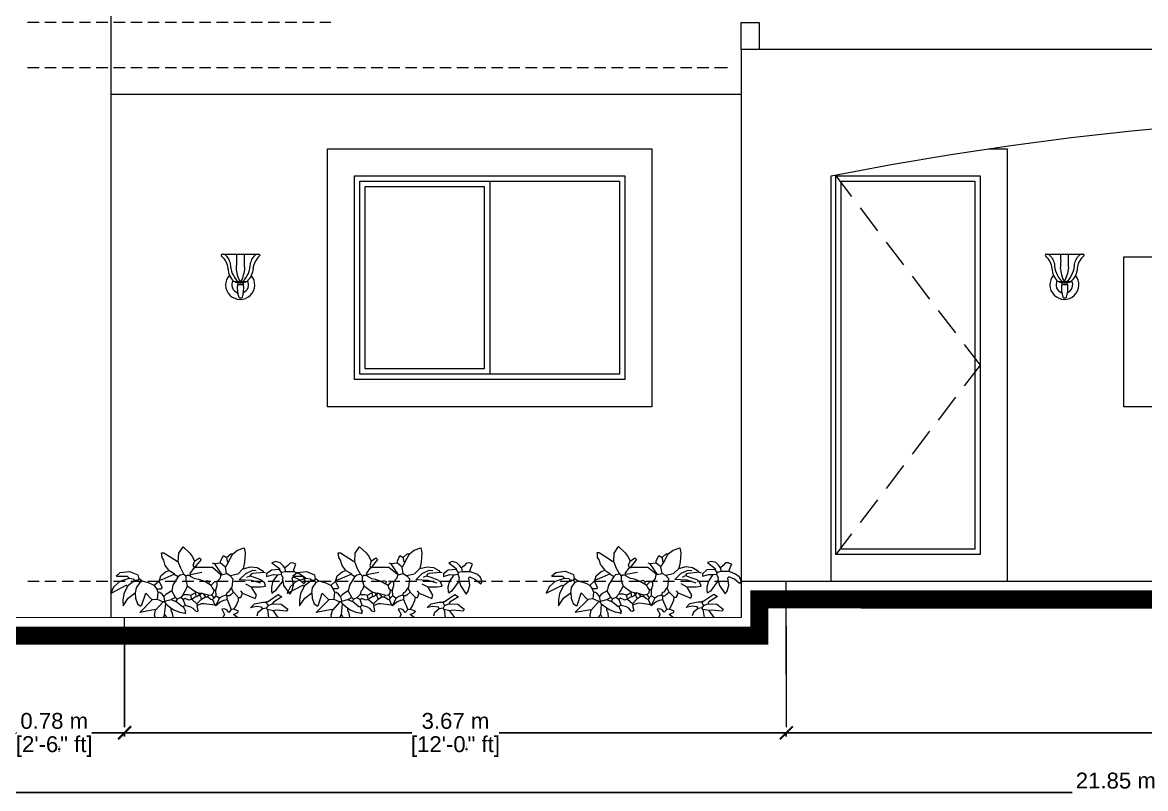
# Model space of a CAD drawing. Header units: metres. Extents: x 14 to 155, y 0 to 125.
# Drawn here: x 128.3 to 134.53, y 94.07 to 98.32 of the extents above; entities that cross this region are included whole.
import ezdxf

# ---------------------------------------------------------------- set-up
doc = ezdxf.new("R2010")
doc.units = ezdxf.units.M
doc.layers.get('Defpoints').update_dxf_attribs({"lineweight": 0})
doc.layers.add('Edges', color=7, linetype='Continuous')
doc.layers.add('PDF2_Geometry', color=7, linetype='Continuous', true_color=0xffbe80)
doc.styles.add('TEXTS', font='swissl.ttf')
doc.dimstyles.new('Copy of DIMTEXT', dxfattribs={"dimscale": 0.3, "dimtxt": 0.22, "dimasz": 0.18, "dimexe": 0.05, "dimexo": 0.05, "dimgap": 0.05, "dimtad": 0, "dimzin": 1, "dimdsep": 46, "dimtxsty": 'TEXTS', "dimblk": 'ARCHTICK', "dimcen": 0.1, "dimclrd": 256, "dimclre": 6, "dimclrt": 7, "dimadec": 0, "dimazin": 0, "dimtfac": 0.15, "dimtix": 1, "dimtofl": 0, "dimtmove": 1, "dimatfit": 3, "dimldrblk": 'OPEN', "dimfxl": 0, "dimtolj": 1, "dimtzin": 0, "dimarcsym": 0})

# ---------------------------------------------------------------- blocks, each defined once
blk = doc.blocks.new('_ArchTick')
at = {"color": 0, "linetype": 'ByBlock', "const_width": 0.15}
blk.add_lwpolyline([(-0.5, -0.5), (0.5, 0.5)], dxfattribs=at)
blk = doc.blocks.new('*D84')
at = {"layer": 'Defpoints', "color": 0, "transparency": 16777216}
for p in [(123.442, 94.1502), (145.2922, 94.1502), (145.2922, 94.0472)]:
    blk.add_point(p, dxfattribs=at)
at = {"layer": 'Edges', "color": 6, "lineweight": -2, "transparency": 16777216}
for p, q in [((123.442, 94.1302), (123.442, 94.0272)), ((145.2922, 94.1302), (145.2922, 94.0272))]:
    blk.add_line(p, q, dxfattribs=at)
at = {"layer": 'Edges', "lineweight": -2, "transparency": 16777216}
for p, q in [((123.442, 94.0472), (134.1251, 94.0472)), ((145.2922, 94.0472), (134.6091, 94.0472))]:
    blk.add_line(p, q, dxfattribs=at)
at = {"layer": 'Edges', "lineweight": -2, "transparency": 16777216, "xscale": 0.072, "yscale": 0.072, "zscale": 0.072, "rotation": 180}
blk.add_blockref('_ArchTick', (123.442, 94.0472), dxfattribs=at)
at = {"layer": 'Edges', "lineweight": -2, "transparency": 16777216, "xscale": 0.072, "yscale": 0.072, "zscale": 0.072}
blk.add_blockref('_ArchTick', (145.2922, 94.0472), dxfattribs=at)
at = {"layer": 'Edges', "color": 7, "transparency": 16777216, "char_height": 0.088, "attachment_point": 5, "style": 'TEXTS'}
for s, insert in [('\\A1;21.85 m', (134.3671, 94.1124)), ('\\A1;[71\'-8{\\H0.15x;\\S1/4;}" ft]', (134.3671, 93.9706))]:
    blk.add_mtext(s, dxfattribs=dict(at, insert=insert))
blk = doc.blocks.new('_Open')
at = {"color": 0, "linetype": 'ByBlock', "lineweight": -2}
for p, q in [((-1, 0.167), (0, 0)), ((-1, -0.167), (0, 0)), ((0, 0), (-1, 0))]:
    blk.add_line(p, q, dxfattribs=at)
blk = doc.blocks.new('*D86')
at = {"layer": 'Defpoints', "color": 0, "transparency": 16777216}
for p in [(128.0887, 94.4088), (128.8689, 94.3782), (128.8689, 94.3781)]:
    blk.add_point(p, dxfattribs=at)
at = {"layer": 'Edges', "color": 6, "lineweight": -2, "transparency": 16777216}
for p, q in [((128.0887, 94.3888), (128.0887, 94.3581)), ((128.8689, 94.3781), (128.8689, 94.3581))]:
    blk.add_line(p, q, dxfattribs=at)
at = {"layer": 'Edges', "lineweight": -2, "transparency": 16777216}
for p, q in [((128.0887, 94.3781), (128.2693, 94.3781)), ((128.8689, 94.3781), (128.6883, 94.3781))]:
    blk.add_line(p, q, dxfattribs=at)
at = {"layer": 'Edges', "lineweight": -2, "transparency": 16777216, "xscale": 0.072, "yscale": 0.072, "zscale": 0.072, "rotation": 180}
blk.add_blockref('_ArchTick', (128.0887, 94.3781), dxfattribs=at)
at = {"layer": 'Edges', "lineweight": -2, "transparency": 16777216, "xscale": 0.072, "yscale": 0.072, "zscale": 0.072}
blk.add_blockref('_ArchTick', (128.8689, 94.3781), dxfattribs=at)
at = {"layer": 'Edges', "color": 7, "transparency": 16777216, "char_height": 0.088, "attachment_point": 5, "style": 'TEXTS'}
for s, insert in [('\\A1;0.78 m', (128.4788, 94.4433)), ('\\A1;[2\'-6{\\H0.15x;\\S3/4;}" ft]', (128.4788, 94.3015))]:
    blk.add_mtext(s, dxfattribs=dict(at, insert=insert))
blk = doc.blocks.new('*D87')
at = {"layer": 'Defpoints', "color": 0, "transparency": 16777216}
for p in [(128.8689, 94.3782), (132.5396, 94.3783), (132.5396, 94.3781)]:
    blk.add_point(p, dxfattribs=at)
at = {"layer": 'Edges', "color": 6, "lineweight": -2, "transparency": 16777216}
for p, q in [((128.8689, 94.3781), (128.8689, 94.3581)), ((132.5396, 94.3781), (132.5396, 94.3581))]:
    blk.add_line(p, q, dxfattribs=at)
at = {"layer": 'Edges', "lineweight": -2, "transparency": 16777216}
for p, q in [((128.8689, 94.3781), (130.4623, 94.3781)), ((132.5396, 94.3781), (130.9463, 94.3781))]:
    blk.add_line(p, q, dxfattribs=at)
at = {"layer": 'Edges', "lineweight": -2, "transparency": 16777216, "xscale": 0.072, "yscale": 0.072, "zscale": 0.072, "rotation": 180}
blk.add_blockref('_ArchTick', (128.8689, 94.3781), dxfattribs=at)
at = {"layer": 'Edges', "lineweight": -2, "transparency": 16777216, "xscale": 0.072, "yscale": 0.072, "zscale": 0.072}
blk.add_blockref('_ArchTick', (132.5396, 94.3781), dxfattribs=at)
at = {"layer": 'Edges', "color": 7, "transparency": 16777216, "char_height": 0.088, "attachment_point": 5, "style": 'TEXTS'}
for s, insert in [('\\A1;3.67 m', (130.7043, 94.4433)), ('\\A1;[12\'-0{\\H0.15x;\\S1/2;}" ft]', (130.7043, 94.3015))]:
    blk.add_mtext(s, dxfattribs=dict(at, insert=insert))
blk = doc.blocks.new('*D88')
at = {"layer": 'Defpoints', "color": 0, "transparency": 16777216}
for p in [(132.5396, 94.3783), (137.4871, 94.4093), (137.4871, 94.3781)]:
    blk.add_point(p, dxfattribs=at)
at = {"layer": 'Edges', "color": 6, "lineweight": -2, "transparency": 16777216}
for p, q in [((132.5396, 94.3781), (132.5396, 94.3581)), ((137.4871, 94.3893), (137.4871, 94.3581))]:
    blk.add_line(p, q, dxfattribs=at)
at = {"layer": 'Edges', "lineweight": -2, "transparency": 16777216}
for p, q in [((132.5396, 94.3781), (134.7713, 94.3781)), ((137.4871, 94.3781), (135.2554, 94.3781))]:
    blk.add_line(p, q, dxfattribs=at)
at = {"layer": 'Edges', "lineweight": -2, "transparency": 16777216, "xscale": 0.072, "yscale": 0.072, "zscale": 0.072, "rotation": 180}
blk.add_blockref('_ArchTick', (132.5396, 94.3781), dxfattribs=at)
at = {"layer": 'Edges', "lineweight": -2, "transparency": 16777216, "xscale": 0.072, "yscale": 0.072, "zscale": 0.072}
blk.add_blockref('_ArchTick', (137.4871, 94.3781), dxfattribs=at)
at = {"layer": 'Edges', "color": 7, "transparency": 16777216, "char_height": 0.088, "attachment_point": 5, "style": 'TEXTS'}
for s, insert in [('\\A1;4.95 m', (135.0133, 94.4433)), ('\\A1;[16\'-2{\\H0.15x;\\S3/4;}" ft]', (135.0133, 94.3015))]:
    blk.add_mtext(s, dxfattribs=dict(at, insert=insert))

msp = doc.modelspace()

# ---------------------------------------------------------------- linework, layer by layer
at = {"layer": 'PDF2_Geometry', "color": 0, "lineweight": 5}
for points in [[(128.7934, 100.9655), (128.7936, 95.0153)], [(140.3165, 95.2162), (140.3163, 98.1662), (132.2887, 98.1659), (132.2889, 95.2159)], [(132.2888, 97.9169), (128.7935, 97.9168)], [(133.6596, 97.6161), (133.7646, 97.6161), (133.7647, 95.216), (132.7887, 95.216), (132.7886, 97.4657), (133.1207, 97.5284), (133.4513, 97.5848), (133.785, 97.6349), (134.1187, 97.6788), (134.4539, 97.7149), (134.7892, 97.7462)], [(145.8328, 95.0159), (140.3166, 95.0157), (140.3165, 95.2163), (132.289, 95.2175), (132.289, 95.017), (123.113, 95.0151)]]:
    msp.add_lwpolyline(points, dxfattribs=at)
at = {"layer": 'PDF2_Geometry', "color": 0, "lineweight": 0}
for points in [[(128.3956, 98.3162), (128.3314, 98.3162)], [(128.4896, 98.3162), (128.427, 98.3162)], [(128.5852, 98.3162), (128.5225, 98.3162)], [(128.6807, 98.3163), (128.6181, 98.3162)], [(128.7763, 98.3163), (128.7121, 98.3163)], [(128.8719, 98.3163), (128.8077, 98.3163)], [(128.9674, 98.3163), (128.9032, 98.3163)], [(129.0614, 98.3163), (128.9988, 98.3163)], [(129.157, 98.3163), (129.0944, 98.3163)], [(129.2526, 98.3163), (129.1884, 98.3163)], [(129.3481, 98.3163), (129.2839, 98.3163)], [(129.4437, 98.3163), (129.3795, 98.3163)], [(129.5377, 98.3163), (129.4751, 98.3163)], [(129.6332, 98.3163), (129.5706, 98.3163)], [(129.7289, 98.3163), (129.6647, 98.3163)], [(129.8244, 98.3163), (129.7602, 98.3163)], [(129.9199, 98.3163), (129.8557, 98.3163)], [(130.014, 98.3163), (129.9514, 98.3163)], [(128.3956, 98.0655), (128.3314, 98.0655)], [(128.4896, 98.0655), (128.427, 98.0655)], [(128.5852, 98.0656), (128.5226, 98.0655)], [(128.6807, 98.0656), (128.6181, 98.0656)], [(128.7763, 98.0656), (128.7121, 98.0656)], [(128.8719, 98.0656), (128.8077, 98.0656)], [(128.9674, 98.0656), (128.9032, 98.0656)], [(129.0615, 98.0656), (128.9988, 98.0656)], [(129.157, 98.0656), (129.0944, 98.0656)], [(129.2526, 98.0656), (129.1884, 98.0656)], [(129.3482, 98.0656), (129.2839, 98.0656)], [(129.4437, 98.0656), (129.3795, 98.0656)], [(129.5377, 98.0656), (129.4751, 98.0656)], [(129.6333, 98.0656), (129.5706, 98.0656)], [(129.7289, 98.0656), (129.6647, 98.0656)], [(129.8244, 98.0656), (129.7602, 98.0656)], [(129.92, 98.0656), (129.8557, 98.0656)], [(130.014, 98.0656), (129.9514, 98.0656)], [(130.1095, 98.0656), (130.0469, 98.0656)], [(130.2051, 98.0656), (130.1408, 98.0656)], [(130.3007, 98.0656), (130.2365, 98.0656)], [(130.3962, 98.0656), (130.332, 98.0656)], [(130.4903, 98.0656), (130.4276, 98.0656)], [(130.5858, 98.0656), (130.5232, 98.0656)], [(130.6814, 98.0656), (130.6172, 98.0656)], [(130.777, 98.0656), (130.7127, 98.0656)], [(130.8725, 98.0656), (130.8083, 98.0656)], [(130.9665, 98.0656), (130.9039, 98.0656)], [(131.0621, 98.0656), (130.9994, 98.0656)], [(131.1576, 98.0656), (131.0934, 98.0656)], [(131.2532, 98.0657), (131.189, 98.0657)], [(131.3488, 98.0657), (131.2845, 98.0657)], [(131.4428, 98.0657), (131.3802, 98.0657)], [(131.5383, 98.0657), (131.4757, 98.0657)], [(131.6339, 98.0657), (131.5697, 98.0657)], [(131.7295, 98.0657), (131.6653, 98.0657)], [(131.825, 98.0657), (131.7608, 98.0657)], [(131.9191, 98.0657), (131.8564, 98.0657)], [(132.0146, 98.0657), (131.952, 98.0657)], [(132.1101, 98.0657), (132.0459, 98.0657)], [(132.2136, 98.0657), (132.1415, 98.0657)], [(130.8945, 97.4358), (130.8945, 96.3658)], [(132.8136, 97.4657), (132.9014, 97.3513)], [(132.9499, 97.2887), (133.0455, 97.1617)], [(133.094, 97.0991), (133.1896, 96.9722)], [(129.4124, 97.0316), (129.613, 97.0316)], [(133.984, 97.0317), (134.1845, 97.0318)], [(133.2382, 96.9096), (133.3338, 96.7826)], [(129.5018, 96.8655), (129.5237, 96.8655), (129.53, 96.8608), (129.4955, 96.8608), (129.5018, 96.8655), (129.5237, 96.8655)], [(134.0732, 96.8657), (134.0936, 96.8657), (134.1014, 96.861), (134.0669, 96.861), (134.0732, 96.8657), (134.0936, 96.8657)], [(133.3823, 96.72), (133.4779, 96.5946)], [(133.5265, 96.5304), (133.6142, 96.416), (133.5265, 96.3017)], [(133.4779, 96.239), (133.3824, 96.1121)], [(133.3338, 96.0495), (133.2383, 95.9225)], [(133.1897, 95.8599), (133.0942, 95.7329)], [(133.0455, 95.6703), (132.95, 95.5434)], [(132.9014, 95.4807), (132.8137, 95.3663)], [(129.0945, 95.3052), (129.0866, 95.3349), (129.0772, 95.349), (129.0756, 95.3662), (129.074, 95.3756), (129.0866, 95.3756), (129.1602, 95.3286)], [(129.0771, 95.2284), (129.1445, 95.2581), (129.1665, 95.244), (129.1774, 95.2534), (129.1978, 95.2581), (129.1805, 95.291), (129.1665, 95.3255), (129.1696, 95.3741)], [(129.1697, 95.374), (129.1932, 95.4085), (129.2292, 95.3756), (129.2464, 95.3536), (129.2574, 95.3286), (129.284, 95.3475)], [(129.4689, 95.3709), (129.4955, 95.3898), (129.5331, 95.4038), (129.5378, 95.3756), (129.5347, 95.3239), (129.5269, 95.2878), (129.5675, 95.2988), (129.6036, 95.2941), (129.6318, 95.2769), (129.6411, 95.2675)], [(130.0751, 95.3052), (130.0658, 95.3349), (130.0579, 95.349), (130.0548, 95.3662), (130.0532, 95.3756), (130.0658, 95.3756), (130.1394, 95.3286)], [(130.0564, 95.2284), (130.1253, 95.2581), (130.1456, 95.2441), (130.1582, 95.2535), (130.1785, 95.2581), (130.1597, 95.2911), (130.1456, 95.3256), (130.1487, 95.3741)], [(130.1488, 95.374), (130.1724, 95.4085), (130.2099, 95.3756), (130.2256, 95.3537), (130.2366, 95.3287), (130.2632, 95.3475)], [(130.423, 95.3224), (130.4496, 95.3709), (130.4746, 95.3898), (130.5122, 95.4039), (130.517, 95.3756), (130.5139, 95.324), (130.506, 95.2879), (130.5467, 95.2989), (130.5827, 95.2942), (130.6125, 95.2769), (130.6203, 95.2675)], [(131.4915, 95.3679), (131.4899, 95.3773), (131.5024, 95.3773), (131.576, 95.3303), (131.5823, 95.3272)], [(131.4931, 95.2301), (131.5604, 95.2598), (131.5823, 95.2441), (131.5933, 95.2551), (131.6136, 95.2598), (131.5964, 95.2927), (131.5823, 95.3272), (131.5854, 95.3742)], [(131.5854, 95.3741), (131.6089, 95.4101), (131.6449, 95.3757), (131.6622, 95.3537), (131.6732, 95.3302)], [(131.8596, 95.324), (131.8847, 95.371), (131.9113, 95.3913), (131.9489, 95.4039), (131.9536, 95.3757), (131.9505, 95.324), (131.9426, 95.2879)], [(129.1603, 95.3286), (129.1666, 95.3255)], [(129.2574, 95.3286), (129.248, 95.3051)], [(129.284, 95.3474), (129.2934, 95.338), (129.2574, 95.2941)], [(129.4015, 95.3177), (129.367, 95.3146), (129.3576, 95.3176)], [(129.3671, 95.3146), (129.4078, 95.2534), (129.4345, 95.2613)], [(129.4344, 95.2612), (129.4281, 95.2957), (129.4015, 95.3177), (129.4015, 95.3286), (129.4172, 95.3615), (129.4344, 95.349), (129.4579, 95.3709), (129.4704, 95.3709)], [(129.4344, 95.349), (129.4375, 95.3286), (129.4438, 95.3223), (129.4281, 95.2957)], [(129.4438, 95.3223), (129.4688, 95.3709)], [(129.6866, 95.3208), (129.7289, 95.2894), (129.7289, 95.2832)], [(129.7587, 95.2926), (129.7493, 95.3036), (129.7321, 95.3209), (129.7086, 95.3271), (129.6867, 95.3208)], [(129.8058, 95.277), (129.8198, 95.313), (129.8026, 95.3193), (129.7869, 95.3177), (129.7729, 95.3036)], [(130.1394, 95.3286), (130.1457, 95.3256)], [(130.2366, 95.3287), (130.2287, 95.3051), (130.2334, 95.2942), (130.2099, 95.2612)], [(130.2632, 95.3474), (130.2726, 95.338), (130.2366, 95.2942)], [(130.3823, 95.3177), (130.3463, 95.3146), (130.3368, 95.3177)], [(130.3462, 95.3146), (130.3869, 95.2535), (130.4136, 95.2613), (130.4355, 95.2488)], [(130.4136, 95.2612), (130.4089, 95.2958), (130.3823, 95.3177), (130.3823, 95.3287), (130.3963, 95.3616), (130.4136, 95.349), (130.4371, 95.3709), (130.4497, 95.3709)], [(130.4136, 95.349), (130.4167, 95.3287), (130.423, 95.3224), (130.4088, 95.2958)], [(130.6674, 95.3208), (130.7081, 95.2895), (130.7081, 95.2832), (130.6642, 95.2801)], [(130.7379, 95.2927), (130.7285, 95.3036), (130.7128, 95.3209), (130.6878, 95.3272), (130.6674, 95.3209)], [(130.7849, 95.277), (130.799, 95.313), (130.7834, 95.3193), (130.7661, 95.3177), (130.752, 95.3036)], [(131.5103, 95.3067), (131.5024, 95.3365), (131.4931, 95.3505), (131.4915, 95.3678)], [(131.6496, 95.2566), (131.6465, 95.2613), (131.6701, 95.2942), (131.6638, 95.3068), (131.6732, 95.3303), (131.6998, 95.3476)], [(131.6998, 95.3475), (131.7092, 95.3381), (131.6732, 95.2942)], [(131.8173, 95.3177), (131.7828, 95.3146), (131.7734, 95.3177)], [(131.7829, 95.3146), (131.8236, 95.2551), (131.8503, 95.2614), (131.844, 95.2974), (131.8596, 95.324), (131.8534, 95.3303)], [(131.8439, 95.2974), (131.8173, 95.3177), (131.8173, 95.3303), (131.8329, 95.3616), (131.8502, 95.3507), (131.8737, 95.371), (131.8862, 95.371)], [(131.8502, 95.3507), (131.8533, 95.3303)], [(132.1651, 95.3052), (132.1478, 95.3224), (132.1244, 95.3271), (132.1025, 95.3224), (132.1448, 95.2895), (132.1448, 95.2833), (132.0993, 95.2817)], [(132.2184, 95.3209), (132.2356, 95.3131), (132.2215, 95.2786), (132.2246, 95.2723), (132.1761, 95.2723), (132.1557, 95.266), (132.1448, 95.2833)], [(132.2184, 95.3209), (132.2027, 95.3193), (132.1886, 95.3052), (132.1746, 95.2926), (132.1761, 95.2723)], [(128.8218, 95.2455), (128.8454, 95.2659), (128.897, 95.2722), (128.9425, 95.2533), (128.9472, 95.2315), (128.9409, 95.2221), (128.9268, 95.2221)], [(128.9425, 95.2534), (128.9425, 95.2534)], [(129.0772, 95.1844), (129.06, 95.2173), (129.0693, 95.2486), (129.096, 95.2706), (129.1164, 95.2785), (129.0945, 95.3051)], [(129.1164, 95.2785), (129.1446, 95.2612), (129.1446, 95.2581)], [(129.1979, 95.2581), (129.2104, 95.2455)], [(129.2103, 95.2174), (129.2103, 95.2456), (129.2166, 95.2519), (129.2308, 95.2519), (129.2339, 95.255), (129.2981, 95.2676)], [(129.2479, 95.3051), (129.2542, 95.2941), (129.2307, 95.2612)], [(129.331, 95.2048), (129.3138, 95.2173), (129.2809, 95.2283), (129.2589, 95.2314), (129.2386, 95.2424), (129.2307, 95.2518)], [(129.2308, 95.2612), (129.2339, 95.2549)], [(129.2542, 95.2941), (129.2573, 95.2941), (129.2605, 95.2941)], [(129.4015, 95.255), (129.356, 95.2942), (129.2605, 95.2942)], [(129.356, 95.2941), (129.356, 95.2941)], [(129.4015, 95.2549), (129.4015, 95.2518), (129.3984, 95.2346), (129.3968, 95.2315), (129.3812, 95.2142), (129.3812, 95.1923), (129.3733, 95.1688), (129.3749, 95.1375)], [(129.4548, 95.2487), (129.4344, 95.2613)], [(129.497, 95.2581), (129.4548, 95.2487), (129.4704, 95.2315), (129.4641, 95.1845)], [(129.5269, 95.291), (129.5269, 95.2879), (129.497, 95.2582)], [(129.624, 95.208), (129.5738, 95.222), (129.5049, 95.2268), (129.5409, 95.2612), (129.5801, 95.2801), (129.599, 95.2785)], [(129.5472, 95.2409), (129.5645, 95.2487), (129.5879, 95.2409)], [(129.5707, 95.2581), (129.5645, 95.2487)], [(129.5785, 95.2612), (129.5706, 95.2581)], [(129.6506, 95.2644), (129.6412, 95.2675), (129.5786, 95.2612)], [(129.729, 95.2832), (129.6835, 95.2801), (129.6569, 95.2597), (129.6569, 95.2441), (129.6945, 95.255), (129.7164, 95.2534), (129.6914, 95.2189), (129.6835, 95.1845), (129.6835, 95.1594), (129.6898, 95.1531)], [(129.7164, 95.2534), (129.7368, 95.2565), (129.7462, 95.2362), (129.7431, 95.2268), (129.7462, 95.2205), (129.7024, 95.1626), (129.6898, 95.1532), (129.6866, 95.15)], [(129.8637, 95.2033), (129.8731, 95.2159), (129.8621, 95.2425), (129.8418, 95.2581), (129.8089, 95.2707), (129.7603, 95.2707), (129.74, 95.266), (129.729, 95.2833)], [(129.74, 95.266), (129.7369, 95.2566)], [(129.7728, 95.3036), (129.7587, 95.2926), (129.7602, 95.2707)], [(129.801, 95.2456), (129.8261, 95.2659), (129.8778, 95.2722), (129.9217, 95.2534), (129.9263, 95.2315), (129.9217, 95.2221), (129.906, 95.2221)], [(129.8057, 95.2769), (129.8088, 95.2706)], [(129.9217, 95.2534), (129.9217, 95.2534)], [(130.0564, 95.1845), (130.0391, 95.2174), (130.0485, 95.2487), (130.0751, 95.2706), (130.0956, 95.2785), (130.0752, 95.3051)], [(130.0956, 95.2785), (130.1254, 95.2612)], [(130.1253, 95.2612), (130.1253, 95.2581)], [(130.1785, 95.2581), (130.1895, 95.2456)], [(130.1895, 95.2175), (130.1895, 95.2457), (130.1958, 95.252), (130.21, 95.252), (130.213, 95.2551), (130.2789, 95.2676)], [(130.3102, 95.2048), (130.2929, 95.2174), (130.26, 95.2283), (130.2397, 95.2314), (130.2193, 95.2424), (130.2099, 95.2519)], [(130.21, 95.2612), (130.213, 95.255)], [(130.2334, 95.2942), (130.2365, 95.2942), (130.2397, 95.2942)], [(130.3823, 95.2551), (130.3353, 95.2942), (130.2397, 95.2942)], [(130.3352, 95.2942), (130.3352, 95.2942)], [(130.3823, 95.255), (130.3823, 95.2519), (130.3792, 95.2346)], [(130.4762, 95.2582), (130.4355, 95.2488), (130.4496, 95.2315), (130.4433, 95.1846)], [(130.506, 95.2911), (130.506, 95.288), (130.4763, 95.2583)], [(130.6032, 95.208), (130.553, 95.2221), (130.4841, 95.2268), (130.5201, 95.2613), (130.5593, 95.2801), (130.5781, 95.2785)], [(130.5264, 95.2409), (130.5436, 95.2488), (130.5671, 95.2409)], [(130.6298, 95.2644), (130.6204, 95.2675), (130.5593, 95.2613), (130.5499, 95.2582), (130.5436, 95.2488)], [(130.6643, 95.2801), (130.6377, 95.2598), (130.6377, 95.2441), (130.6737, 95.2551), (130.6956, 95.2535), (130.6721, 95.219), (130.6627, 95.1846), (130.6643, 95.1594), (130.669, 95.1532)], [(130.6956, 95.2535), (130.7175, 95.2566), (130.7253, 95.2362), (130.7222, 95.2269), (130.7253, 95.2206), (130.6815, 95.1626), (130.669, 95.1533), (130.6674, 95.1501)], [(130.7755, 95.1626), (130.7849, 95.1955), (130.7786, 95.2362), (130.7849, 95.2425), (130.8162, 95.2285), (130.8444, 95.2033), (130.8523, 95.2159), (130.8413, 95.2425), (130.8225, 95.2582), (130.788, 95.2707), (130.7411, 95.2707), (130.7206, 95.266), (130.7082, 95.2833)], [(130.7206, 95.266), (130.7175, 95.2567)], [(130.7519, 95.3036), (130.7379, 95.2927), (130.741, 95.2707)], [(130.7849, 95.2769), (130.7879, 95.2706)], [(131.2377, 95.2456), (131.2612, 95.266), (131.3129, 95.2738), (131.3583, 95.255), (131.363, 95.2332)], [(131.3583, 95.2551), (131.3583, 95.2551)], [(131.4931, 95.1845), (131.4758, 95.2174), (131.4852, 95.2487), (131.5118, 95.2723), (131.5323, 95.28)], [(131.5102, 95.3068), (131.5322, 95.2801), (131.5604, 95.2613), (131.5604, 95.2597)], [(131.6136, 95.2598), (131.6262, 95.2472)], [(131.6261, 95.2174), (131.6261, 95.2472), (131.6324, 95.2535), (131.6465, 95.2535), (131.6496, 95.2566), (131.7139, 95.2676)], [(131.7469, 95.2065), (131.7296, 95.2174), (131.6967, 95.23), (131.6748, 95.2331), (131.6544, 95.244), (131.6465, 95.2535)], [(131.6701, 95.2942), (131.6732, 95.2942), (131.6764, 95.2942)], [(131.8126, 95.2331), (131.8142, 95.2347), (131.8173, 95.2535), (131.8173, 95.2566), (131.7718, 95.2942), (131.6763, 95.2942)], [(131.7719, 95.2942), (131.7719, 95.2942)], [(131.8706, 95.2503), (131.8503, 95.2613)], [(131.9129, 95.2598), (131.8706, 95.2504), (131.8863, 95.2332), (131.88, 95.1846)], [(131.9426, 95.2911), (131.9426, 95.288), (131.9128, 95.2598)], [(132.0398, 95.2081), (131.9896, 95.2237), (131.9207, 95.2269), (131.9567, 95.2629), (131.9959, 95.2802), (132.0147, 95.2786)], [(131.9427, 95.2879), (131.9834, 95.3005), (132.0194, 95.2942), (132.0476, 95.2786), (132.057, 95.2676), (131.9944, 95.2613), (131.9865, 95.2597)], [(131.963, 95.241), (131.9802, 95.2503), (132.0037, 95.241)], [(131.9865, 95.2598), (131.9802, 95.2504)], [(132.057, 95.2676), (132.0664, 95.2645)], [(132.0993, 95.2818), (132.0743, 95.2598), (132.0743, 95.2458), (132.1103, 95.2551), (132.1322, 95.2551), (132.1072, 95.2191), (132.0993, 95.1862), (132.0993, 95.1596)], [(132.1322, 95.2551), (132.1525, 95.2582), (132.162, 95.2363), (132.1588, 95.2285)], [(132.1557, 95.2661), (132.1526, 95.2582)], [(132.1745, 95.2927), (132.1651, 95.3053)], [(132.2246, 95.2724), (132.2575, 95.2598), (132.2779, 95.2442), (132.2889, 95.2159), (132.2795, 95.205), (132.2529, 95.23), (132.2215, 95.2426), (132.2153, 95.2363)], [(128.3957, 95.2173), (128.3315, 95.2173)], [(128.4898, 95.2173), (128.4271, 95.2173)], [(128.5853, 95.2173), (128.5227, 95.2173)], [(128.6808, 95.2173), (128.6182, 95.2173)], [(128.7765, 95.2173), (128.7122, 95.2173)], [(128.8798, 95.1955), (128.792, 95.15), (128.8109, 95.1908)], [(128.872, 95.2173), (128.8078, 95.2173)], [(128.8109, 95.1892), (128.8438, 95.2189), (128.8939, 95.2346)], [(128.8234, 95.2455), (128.883, 95.2455), (128.8939, 95.2346), (128.9175, 95.2315), (128.9268, 95.222), (128.8861, 95.1907)], [(128.8798, 95.1954), (128.8861, 95.1907), (128.8657, 95.1484), (128.8594, 95.1139), (128.861, 95.0826), (128.8892, 95.1249), (128.9283, 95.1531), (128.9299, 95.1234), (128.9409, 95.0936), (128.9598, 95.0795)], [(128.9675, 95.2173), (128.9033, 95.2173)], [(128.9691, 95.2189), (128.9535, 95.211), (128.9331, 95.1813), (128.9284, 95.1531)], [(128.9535, 95.2111), (128.9409, 95.2221)], [(129.0177, 95.2017), (129.002, 95.2095), (128.966, 95.2189), (128.9472, 95.233)], [(129.0616, 95.2173), (128.9989, 95.2173)], [(129.0333, 95.1939), (129.0177, 95.2018)], [(129.06, 95.2173), (129.06, 95.2189), (129.0333, 95.1939), (129.0474, 95.175)], [(129.0772, 95.2283), (129.0632, 95.222)], [(129.1571, 95.2173), (129.0945, 95.2173)], [(129.1368, 95.1955), (129.1305, 95.1642)], [(129.1665, 95.244), (129.1367, 95.1955)], [(129.2527, 95.2173), (129.1885, 95.2173)], [(129.2809, 95.1515), (129.2637, 95.1578), (129.2167, 95.1907), (129.2073, 95.1688), (129.201, 95.1609)], [(129.2103, 95.2173), (129.2166, 95.1954)], [(129.2166, 95.1955), (129.2166, 95.1908)], [(129.3483, 95.2173), (129.284, 95.2173)], [(129.3138, 95.2173), (129.3278, 95.222), (129.3404, 95.2173), (129.3373, 95.2048)], [(129.331, 95.2049), (129.3373, 95.2049), (129.3483, 95.1955), (129.3545, 95.1814)], [(129.3812, 95.2142), (129.3671, 95.2142), (129.3483, 95.1954)], [(129.4438, 95.2173), (129.3796, 95.2173)], [(129.5378, 95.2173), (129.4752, 95.2173)], [(129.5237, 95.1516), (129.5942, 95.1218), (129.6005, 95.1407), (129.5738, 95.1845), (129.5409, 95.2018)], [(129.6334, 95.2173), (129.5707, 95.2173)], [(129.5738, 95.1845), (129.5769, 95.1876), (129.624, 95.1876), (129.6506, 95.1907), (129.6443, 95.2111)], [(129.588, 95.2409), (129.6272, 95.2252)], [(129.6271, 95.2252), (129.6443, 95.2112)], [(129.729, 95.2173), (129.6648, 95.2173)], [(129.7462, 95.2205), (129.7508, 95.1939), (129.7853, 95.1469)], [(129.8245, 95.2174), (129.7603, 95.2173)], [(129.8589, 95.1955), (129.7712, 95.15), (129.7915, 95.1908)], [(129.79, 95.1892), (129.8229, 95.2189), (129.8746, 95.2346)], [(129.7963, 95.1626), (129.8057, 95.1955), (129.7994, 95.2362), (129.8057, 95.2425), (129.837, 95.2284), (129.8636, 95.2033)], [(129.8026, 95.2456), (129.8621, 95.2456), (129.8747, 95.2346), (129.8981, 95.2315), (129.906, 95.222), (129.8652, 95.1907)], [(129.8589, 95.1954), (129.8652, 95.1907), (129.8449, 95.1484), (129.8386, 95.1139), (129.8402, 95.0826), (129.8684, 95.1249), (129.9075, 95.1531), (129.9091, 95.1234), (129.9201, 95.0936), (129.9404, 95.0795)], [(129.9201, 95.2174), (129.8558, 95.2174)], [(129.9075, 95.1531), (129.9122, 95.1814), (129.9325, 95.2111)], [(129.9326, 95.2112), (129.9217, 95.2221)], [(129.9984, 95.2017), (129.9812, 95.2096), (129.9468, 95.2189), (129.9263, 95.233)], [(129.9483, 95.2189), (129.9326, 95.2111)], [(130.0141, 95.2174), (129.9515, 95.2174)], [(130.0125, 95.1939), (129.9984, 95.2018)], [(130.0391, 95.2174), (130.0391, 95.219), (130.0125, 95.1939), (130.0266, 95.1751), (130.0329, 95.1578), (130.0298, 95.1186)], [(130.0564, 95.2283), (130.0423, 95.222)], [(130.1096, 95.2174), (130.047, 95.2174)], [(130.1159, 95.1955), (130.1096, 95.1642)], [(130.1456, 95.2441), (130.1158, 95.1955)], [(130.2052, 95.2174), (130.141, 95.2174)], [(130.2601, 95.1516), (130.2429, 95.1578), (130.1959, 95.1907), (130.1864, 95.1688), (130.1801, 95.1609)], [(130.1895, 95.2174), (130.1958, 95.1954)], [(130.1958, 95.1955), (130.1958, 95.1908)], [(130.3008, 95.2174), (130.2366, 95.2174)], [(130.2929, 95.2174), (130.3086, 95.2221), (130.3196, 95.2174), (130.3165, 95.2048)], [(130.3102, 95.2049), (130.3165, 95.2049), (130.329, 95.1955), (130.3337, 95.1815)], [(130.3462, 95.2143), (130.3289, 95.1954)], [(130.3963, 95.2174), (130.3321, 95.2174)], [(130.3603, 95.2143), (130.3463, 95.2143)], [(130.3791, 95.2346), (130.376, 95.2315), (130.3603, 95.2143), (130.3603, 95.1923), (130.3525, 95.1688), (130.3556, 95.1375)], [(130.4904, 95.2174), (130.4277, 95.2174)], [(130.5028, 95.1517), (130.5733, 95.1218), (130.5796, 95.1407), (130.553, 95.1846), (130.5201, 95.2018)], [(130.5859, 95.2174), (130.5233, 95.2174)], [(130.553, 95.1846), (130.5561, 95.1877), (130.6032, 95.1877), (130.6298, 95.1908), (130.6235, 95.2111)], [(130.5672, 95.2409), (130.6063, 95.2253)], [(130.6063, 95.2253), (130.6235, 95.2112)], [(130.6815, 95.2174), (130.6173, 95.2174)], [(130.7771, 95.2174), (130.7129, 95.2174)], [(130.7253, 95.2206), (130.7316, 95.1939), (130.7645, 95.147)], [(130.8726, 95.2174), (130.8084, 95.2174)], [(130.9666, 95.2174), (130.904, 95.2174)], [(131.0622, 95.2174), (130.9996, 95.2174)], [(131.1577, 95.2174), (131.0935, 95.2174)], [(131.2533, 95.2174), (131.1891, 95.2174)], [(131.2267, 95.1908), (131.2079, 95.1516), (131.2956, 95.1971), (131.3019, 95.1908), (131.2816, 95.1485)], [(131.2267, 95.1893), (131.2596, 95.219), (131.3098, 95.2347)], [(131.2392, 95.2472), (131.2987, 95.2472), (131.3097, 95.2347), (131.3332, 95.2332), (131.3426, 95.2237), (131.3018, 95.1908)], [(131.3489, 95.2174), (131.2847, 95.2174)], [(131.3426, 95.2237), (131.3567, 95.2237)], [(131.3442, 95.1532), (131.3489, 95.1829), (131.3692, 95.2127)], [(131.4334, 95.2033), (131.4178, 95.2096), (131.3818, 95.2206), (131.3629, 95.2332), (131.3567, 95.2238), (131.3692, 95.2112)], [(131.3849, 95.219), (131.3692, 95.2111)], [(131.4429, 95.2174), (131.3803, 95.2174)], [(131.4492, 95.194), (131.4335, 95.2033)], [(131.4758, 95.2175), (131.4758, 95.2206), (131.4492, 95.194), (131.4633, 95.1767), (131.4695, 95.1579), (131.4665, 95.1203)], [(131.5385, 95.2174), (131.4758, 95.2174)], [(131.493, 95.23), (131.4789, 95.2237)], [(131.5525, 95.1971), (131.5462, 95.1642)], [(131.5823, 95.2441), (131.5525, 95.1972)], [(131.634, 95.2174), (131.5698, 95.2174)], [(131.6967, 95.1532), (131.6795, 95.1579), (131.6325, 95.1908), (131.623, 95.1704), (131.6167, 95.1611), (131.6105, 95.147)], [(131.6262, 95.2174), (131.6325, 95.1971), (131.6325, 95.1908)], [(131.7296, 95.2174), (131.6654, 95.2174)], [(131.7296, 95.2174), (131.7437, 95.2237), (131.7562, 95.2174), (131.7531, 95.2065)], [(131.7468, 95.2065), (131.7531, 95.2065), (131.764, 95.1971)], [(131.8252, 95.2174), (131.7609, 95.2174)], [(131.7969, 95.2143), (131.7829, 95.2143), (131.764, 95.1971), (131.7703, 95.183), (131.7797, 95.1705), (131.7766, 95.1532), (131.7672, 95.1438)], [(131.8126, 95.2332), (131.7969, 95.2143), (131.7969, 95.1924), (131.7891, 95.1705), (131.7797, 95.1705)], [(131.9192, 95.2174), (131.8566, 95.2174)], [(132.0147, 95.2174), (131.9521, 95.2174)], [(132.0163, 95.1407), (131.9897, 95.1846), (131.9568, 95.2035)], [(131.9897, 95.1846), (131.9928, 95.1877), (132.0398, 95.1877)], [(132.0038, 95.241), (132.0429, 95.2269), (132.0602, 95.2112)], [(132.0398, 95.1877), (132.0664, 95.1908), (132.0601, 95.2112)], [(132.1103, 95.2174), (132.046, 95.2174)], [(132.1588, 95.2284), (132.1619, 95.2221), (132.1181, 95.1626), (132.1056, 95.1548), (132.1024, 95.1516)], [(132.2137, 95.2174), (132.1416, 95.2174)], [(132.162, 95.2222), (132.1683, 95.194), (132.2012, 95.1486)], [(132.2121, 95.1627), (132.2214, 95.1972), (132.2152, 95.2363)], [(132.5396, 94.7036), (132.5396, 95.2159)], [(128.9628, 95.0811), (128.9864, 95.1516), (129.0177, 95.1187), (129.024, 95.1171)], [(129.0772, 95.1845), (129.0709, 95.1751), (129.0475, 95.1751)], [(129.0475, 95.175), (129.0538, 95.1578)], [(129.0537, 95.1578), (129.0506, 95.1186)], [(129.0976, 95.1453), (129.0866, 95.1343), (129.0772, 95.1469), (129.0647, 95.1563), (129.0537, 95.1579)], [(129.0866, 95.1343), (129.0913, 95.1077), (129.1273, 95.1171), (129.1477, 95.1077), (129.154, 95.1077)], [(129.1508, 95.1281), (129.1305, 95.1641), (129.0976, 95.1452)], [(129.2042, 95.1218), (129.1948, 95.1171), (129.1806, 95.1281), (129.1603, 95.1187), (129.1509, 95.1281), (129.1274, 95.1171)], [(129.201, 95.161), (129.1947, 95.1453), (129.1806, 95.1281)], [(129.1947, 95.1453), (129.2213, 95.1453), (129.237, 95.1406)], [(129.2637, 95.1406), (129.2668, 95.1344), (129.2433, 95.1187), (129.2276, 95.114), (129.2041, 95.1218)], [(129.2401, 95.125), (129.237, 95.1406), (129.2605, 95.1547), (129.2636, 95.1406)], [(129.2871, 95.1406), (129.2965, 95.1187), (129.2699, 95.0921), (129.2433, 95.1171), (129.2433, 95.1187), (129.2402, 95.125)], [(129.2637, 95.1578), (129.2606, 95.1547)], [(129.2871, 95.1405), (129.2871, 95.1421), (129.2699, 95.1312), (129.2668, 95.1343)], [(129.2778, 95.0544), (129.2715, 95.0842), (129.2966, 95.0952), (129.3107, 95.0952), (129.3702, 95.0873), (129.3749, 95.0842), (129.3999, 95.1045), (129.4204, 95.114), (129.4375, 95.1171), (129.4375, 95.1375)], [(129.3044, 95.1484), (129.2934, 95.1515), (129.2871, 95.1421), (129.2809, 95.1515), (129.2934, 95.1515)], [(129.2965, 95.1186), (129.317, 95.1312), (129.331, 95.1312), (129.3483, 95.1186), (129.3576, 95.1171)], [(129.3342, 95.1405), (129.3044, 95.1484), (129.317, 95.1312)], [(129.3341, 95.1406), (129.331, 95.1313)], [(129.3341, 95.1405), (129.3514, 95.1421), (129.3639, 95.1249)], [(129.3608, 95.1516), (129.3515, 95.1422)], [(129.3545, 95.1813), (129.3639, 95.1688), (129.3608, 95.1515)], [(129.3639, 95.125), (129.3576, 95.1171), (129.3702, 95.0873)], [(129.4109, 95.1344), (129.3936, 95.1219), (129.3936, 95.125), (129.3748, 95.1375), (129.3638, 95.125)], [(129.3639, 95.1688), (129.3733, 95.1688)], [(129.458, 95.1422), (129.4502, 95.1376), (129.4376, 95.1376), (129.4313, 95.1406), (129.411, 95.1344)], [(129.4438, 95.1578), (129.4375, 95.1547), (129.4312, 95.1406)], [(129.4375, 95.1578), (129.4375, 95.1547)], [(129.4735, 95.1578), (129.4641, 95.1751), (129.4641, 95.1844), (129.4548, 95.1751), (129.4548, 95.172), (129.4438, 95.1579)], [(129.5018, 95.1281), (129.4736, 95.1578), (129.458, 95.1421)], [(129.4751, 95.0639), (129.4877, 95.0811), (129.5001, 95.1108), (129.5017, 95.1281), (129.5143, 95.1281), (129.5237, 95.1516), (129.5143, 95.1642)], [(129.6616, 95.1047), (129.7211, 95.1453), (129.7415, 95.1313)], [(129.7415, 95.1312), (129.6945, 95.1014)], [(129.7853, 95.1468), (129.7963, 95.1625)], [(129.942, 95.0811), (129.9655, 95.1516), (129.9985, 95.1187), (130.0031, 95.1171)], [(130.0564, 95.1845), (130.0517, 95.1752), (130.0266, 95.1752)], [(130.0783, 95.1454), (130.0658, 95.1344), (130.0564, 95.1469), (130.0438, 95.1563), (130.0329, 95.1579)], [(130.0658, 95.1344), (130.072, 95.1078), (130.1065, 95.1171), (130.1285, 95.1078), (130.1332, 95.1078)], [(130.13, 95.1281), (130.1096, 95.1641), (130.0783, 95.1453)], [(130.1065, 95.1171), (130.1301, 95.1281), (130.1395, 95.1187), (130.1598, 95.1281), (130.1755, 95.1171)], [(130.1801, 95.161), (130.1755, 95.1454), (130.1598, 95.1281)], [(130.1755, 95.1454), (130.2021, 95.1454), (130.2161, 95.1407)], [(130.2429, 95.1407), (130.246, 95.1344), (130.2224, 95.1187), (130.2068, 95.114), (130.1832, 95.1218)], [(130.2192, 95.125), (130.2161, 95.1407), (130.2397, 95.1547), (130.2428, 95.1407)], [(130.2193, 95.125), (130.2224, 95.1187), (130.2224, 95.1171), (130.2491, 95.0921), (130.2521, 95.0842)], [(130.2429, 95.1578), (130.2398, 95.1547)], [(130.2663, 95.1406), (130.2663, 95.1422), (130.2491, 95.1312), (130.246, 95.1343)], [(130.2836, 95.1485), (130.2726, 95.1516), (130.2663, 95.1422), (130.26, 95.1516), (130.2726, 95.1516)], [(130.2663, 95.1407), (130.2757, 95.1187)], [(130.2757, 95.1186), (130.2961, 95.1312), (130.3102, 95.1312), (130.329, 95.1186), (130.3368, 95.1171)], [(130.3134, 95.1406), (130.2836, 95.1485), (130.2961, 95.1312)], [(130.3133, 95.1407), (130.3102, 95.1313)], [(130.3133, 95.1406), (130.3321, 95.1422), (130.3431, 95.1249)], [(130.34, 95.1516), (130.3321, 95.1423)], [(130.3337, 95.1814), (130.3431, 95.1688), (130.34, 95.1516)], [(130.3431, 95.125), (130.3368, 95.1171), (130.3494, 95.0873)], [(130.3901, 95.1344), (130.3728, 95.1219), (130.3728, 95.125), (130.3556, 95.1376), (130.343, 95.125)], [(130.3431, 95.1688), (130.3525, 95.1688)], [(130.4371, 95.1423), (130.4293, 95.1376), (130.4168, 95.1376), (130.4105, 95.1407), (130.3902, 95.1344)], [(130.423, 95.1578), (130.4167, 95.1547), (130.4104, 95.1407)], [(130.4167, 95.1578), (130.4167, 95.1547)], [(130.4167, 95.1375), (130.4167, 95.1171), (130.4402, 95.0607), (130.4559, 95.0639), (130.4825, 95.0513)], [(130.4434, 95.1751), (130.4434, 95.1845), (130.4355, 95.1751), (130.4355, 95.172), (130.423, 95.1579)], [(130.4826, 95.1281), (130.4528, 95.1578), (130.4371, 95.1422)], [(130.4433, 95.1751), (130.4527, 95.1578)], [(130.4559, 95.0639), (130.4668, 95.0812), (130.4794, 95.1109), (130.4825, 95.1281), (130.4935, 95.1281), (130.5028, 95.1517), (130.4935, 95.1642)], [(130.6408, 95.1047), (130.7003, 95.1454), (130.7206, 95.1313)], [(130.7206, 95.1312), (130.6737, 95.1014)], [(130.7645, 95.1469), (130.7755, 95.1625)], [(131.2815, 95.1485), (131.2752, 95.1156), (131.2768, 95.0827), (131.305, 95.1266), (131.3441, 95.1532), (131.3457, 95.1235), (131.3567, 95.0952), (131.3755, 95.0811)], [(131.4021, 95.1532), (131.4334, 95.1203), (131.4397, 95.1172), (131.3692, 95.0467), (131.4554, 95.0607)], [(131.3787, 95.0812), (131.4022, 95.1533)], [(131.493, 95.1846), (131.4867, 95.1767), (131.4632, 95.1767)], [(131.5087, 95.1078), (131.5025, 95.1344), (131.4931, 95.1485), (131.4805, 95.1564), (131.4695, 95.158)], [(131.5667, 95.1297), (131.5463, 95.1642), (131.5134, 95.1469), (131.5025, 95.1343)], [(131.5431, 95.1172), (131.5667, 95.1298), (131.576, 95.1203), (131.5964, 95.1298), (131.6106, 95.1172)], [(131.6528, 95.1406), (131.6372, 95.1469), (131.6105, 95.1469), (131.5965, 95.1297)], [(131.6559, 95.1267), (131.6528, 95.1407), (131.6764, 95.1564), (131.6795, 95.1407), (131.6826, 95.1344), (131.659, 95.1204)], [(131.6559, 95.1266), (131.659, 95.1203)], [(131.6795, 95.1579), (131.6764, 95.1563)], [(131.6826, 95.1344), (131.6857, 95.1329), (131.703, 95.1438), (131.703, 95.1407), (131.7124, 95.1204)], [(131.703, 95.1438), (131.6967, 95.1532), (131.7093, 95.1532)], [(131.7201, 95.1501), (131.7092, 95.1532), (131.7029, 95.1438)], [(131.8534, 95.1564), (131.8471, 95.1407), (131.8267, 95.1345), (131.8095, 95.1235), (131.8095, 95.1266), (131.7907, 95.1375), (131.7797, 95.1266), (131.7734, 95.1172), (131.764, 95.1203), (131.7468, 95.1329), (131.7327, 95.1329), (131.7123, 95.1203)], [(131.7499, 95.1407), (131.7201, 95.1501), (131.7327, 95.1329)], [(131.7798, 95.1266), (131.7672, 95.1438), (131.75, 95.1407), (131.7469, 95.1329)], [(131.7892, 95.1705), (131.7907, 95.1375)], [(131.8471, 95.1407), (131.8534, 95.1376), (131.8659, 95.1376), (131.8737, 95.1438), (131.8894, 95.1579), (131.88, 95.1767), (131.88, 95.1846), (131.8706, 95.1767), (131.8706, 95.1736), (131.8597, 95.158)], [(131.8597, 95.1579), (131.8534, 95.1563), (131.8534, 95.1579)], [(131.8534, 95.1375), (131.8534, 95.1172), (131.8769, 95.0608)], [(131.8894, 95.1579), (131.9176, 95.1297)], [(131.891, 95.064), (131.9035, 95.0828), (131.916, 95.1125), (131.9176, 95.1298), (131.9302, 95.1298)], [(131.9302, 95.1297), (131.9395, 95.1532), (131.9302, 95.1642)], [(131.9395, 95.1532), (132.01, 95.1234), (132.0163, 95.1406)], [(132.0743, 95.1062), (132.0711, 95.1062), (132.0711, 95.1031), (132.0743, 95.1062), (132.0774, 95.1062), (132.1369, 95.1469), (132.1572, 95.1329)], [(132.0993, 95.1595), (132.1056, 95.1548)], [(132.1573, 95.1329), (132.1104, 95.1032)], [(132.2011, 95.1485), (132.2121, 95.1626)], [(129.0396, 95.0607), (128.9535, 95.045), (129.024, 95.1171), (129.0506, 95.1187), (129.0835, 95.1046)], [(129.0914, 95.1076), (129.0898, 95.1045), (129.0835, 95.1045), (129.0412, 95.0576)], [(129.0898, 95.1045), (129.0977, 95.092)], [(129.0913, 95.0341), (129.0976, 95.0921), (129.1274, 95.0685), (129.1414, 95.0592), (129.1729, 95.0466), (129.2042, 95.0419), (129.2073, 95.0372)], [(129.1384, 95.0169), (129.1353, 95.0404), (129.1274, 95.0545), (129.1274, 95.0654), (129.1274, 95.0685)], [(129.1603, 95.1187), (129.154, 95.1077), (129.19, 95.078)], [(129.19, 95.0779), (129.1947, 95.0779)], [(129.2637, 95.0513), (129.2496, 95.0669), (129.2371, 95.0748), (129.2073, 95.0842), (129.1947, 95.1171)], [(129.2073, 95.0842), (129.1947, 95.0779), (129.201, 95.0639), (129.2073, 95.0513), (129.2041, 95.0419), (129.201, 95.0419)], [(129.2699, 95.0921), (129.2715, 95.0842)], [(129.3936, 95.1218), (129.3748, 95.0842)], [(129.447, 95.045), (129.436, 95.0591), (129.422, 95.0654), (129.4078, 95.0639), (129.4235, 95.0341)], [(129.4375, 95.1171), (129.4611, 95.0607)], [(129.4736, 95.034), (129.4862, 95.0387), (129.4972, 95.045), (129.5018, 95.0513), (129.4752, 95.0639), (129.4611, 95.0607)], [(129.6553, 95.0686), (129.635, 95.0655), (129.6287, 95.0748), (129.6005, 95.0779), (129.5676, 95.0716), (129.5895, 95.0936), (129.635, 95.1015), (129.6553, 95.1015), (129.6553, 95.0984)], [(129.635, 95.0655), (129.6083, 95.0451)], [(129.6616, 95.1046), (129.6585, 95.1046), (129.6553, 95.1015), (129.6553, 95.1046), (129.6585, 95.1046)], [(129.6553, 95.0983), (129.6647, 95.0842), (129.6553, 95.0686), (129.6616, 95.0607)], [(129.6648, 95.0842), (129.6882, 95.0921), (129.7384, 95.0905), (129.7744, 95.0639), (129.7681, 95.0513), (129.7086, 95.0576), (129.6945, 95.0544)], [(129.6945, 95.1015), (129.6882, 95.0921)], [(130.0188, 95.0607), (129.9326, 95.045), (130.0031, 95.1171), (130.0298, 95.1187), (130.0627, 95.1047)], [(130.072, 95.1077), (130.069, 95.1046), (130.0627, 95.1046), (130.022, 95.0576)], [(130.069, 95.1046), (130.0783, 95.092)], [(130.0721, 95.0342), (130.0783, 95.0921), (130.1066, 95.0686), (130.1206, 95.0592), (130.152, 95.0466), (130.1833, 95.0419), (130.1864, 95.0373)], [(130.1066, 95.0545), (130.1066, 95.0655), (130.1066, 95.0686)], [(130.1395, 95.1187), (130.1332, 95.1078), (130.1692, 95.078)], [(130.1692, 95.078), (130.1755, 95.078)], [(130.2429, 95.0513), (130.2288, 95.067), (130.2162, 95.0749), (130.1864, 95.0842), (130.1755, 95.1171), (130.1833, 95.1218)], [(130.1864, 95.0842), (130.1755, 95.078), (130.1801, 95.0639), (130.1864, 95.0513), (130.1832, 95.0419), (130.1801, 95.0419)], [(130.2758, 95.1187), (130.2491, 95.0921)], [(130.2569, 95.0544), (130.2522, 95.0842), (130.2773, 95.0952), (130.2898, 95.0952), (130.3494, 95.0873), (130.3557, 95.0842), (130.3792, 95.1046), (130.4011, 95.1141), (130.4168, 95.1171)], [(130.3728, 95.1218), (130.3556, 95.0842)], [(130.4262, 95.0451), (130.4152, 95.0591), (130.4011, 95.0654), (130.387, 95.0639), (130.4026, 95.0342)], [(130.6408, 95.0607), (130.6361, 95.0686), (130.6141, 95.0655), (130.6094, 95.0749), (130.5796, 95.078), (130.5467, 95.0717), (130.5687, 95.0936), (130.6141, 95.1015), (130.6361, 95.1015), (130.6361, 95.0984)], [(130.6141, 95.0655), (130.5891, 95.0452)], [(130.6439, 95.0843), (130.636, 95.0686)], [(130.6408, 95.1046), (130.6392, 95.1046), (130.6361, 95.1015), (130.6361, 95.1046), (130.6392, 95.1046)], [(130.6361, 95.0983), (130.6439, 95.0843), (130.6674, 95.0921), (130.7175, 95.0905), (130.7535, 95.0639), (130.7473, 95.0513), (130.6893, 95.0576), (130.6737, 95.0544)], [(130.6737, 95.1015), (130.6674, 95.0921)], [(131.4539, 95.017), (131.4508, 95.0295), (131.457, 95.0577), (131.4993, 95.1062), (131.4664, 95.1203), (131.4397, 95.1172)], [(131.4993, 95.1062), (131.5055, 95.1062), (131.5086, 95.1078), (131.5431, 95.1172), (131.5635, 95.1078), (131.5698, 95.1078), (131.6058, 95.0796)], [(131.5055, 95.1062), (131.5134, 95.0937), (131.5432, 95.0701)], [(131.5134, 95.0937), (131.5087, 95.0341)], [(131.5431, 95.0671), (131.5431, 95.0702), (131.5572, 95.0608), (131.5886, 95.0483), (131.6199, 95.0436), (131.623, 95.0373)], [(131.5431, 95.0561), (131.5431, 95.067)], [(131.576, 95.1203), (131.5698, 95.1077)], [(131.6059, 95.0796), (131.6106, 95.0796), (131.6168, 95.0639)], [(131.6872, 95.0843), (131.6935, 95.0561), (131.6872, 95.0498), (131.6795, 95.053), (131.6654, 95.0686), (131.6528, 95.0765), (131.623, 95.0843), (131.6105, 95.0796)], [(131.6199, 95.1235), (131.6106, 95.1172), (131.6231, 95.0843)], [(131.6167, 95.0639), (131.623, 95.053), (131.6198, 95.0436), (131.6167, 95.0436)], [(131.7124, 95.1203), (131.6857, 95.0937), (131.6591, 95.1172), (131.6591, 95.1203), (131.6435, 95.114), (131.6199, 95.1234)], [(131.6857, 95.0937), (131.6873, 95.0843)], [(131.7907, 95.0843), (131.786, 95.0875), (131.7264, 95.0969), (131.7124, 95.0953), (131.6872, 95.0859)], [(131.7735, 95.1172), (131.7861, 95.0874)], [(131.8095, 95.1235), (131.7907, 95.0843), (131.8157, 95.1046), (131.8361, 95.1141), (131.8533, 95.1172)], [(131.8628, 95.0467), (131.8518, 95.0593), (131.8377, 95.0655), (131.8236, 95.064), (131.8392, 95.0342)], [(131.8894, 95.0341), (131.9019, 95.0404), (131.9129, 95.0451), (131.9176, 95.053), (131.891, 95.064), (131.8769, 95.0609)], [(132.0774, 95.0609), (132.0712, 95.0702), (132.0508, 95.0671), (132.0445, 95.0765), (132.0163, 95.0796), (131.9834, 95.0733), (132.0053, 95.0953), (132.0508, 95.1031)], [(132.0507, 95.0671), (132.0241, 95.0467), (132.0178, 95.0264)], [(132.0507, 95.1031), (132.0711, 95.1031), (132.0711, 95.1001)], [(132.0712, 95.1), (132.0805, 95.0843), (132.0712, 95.0702)], [(132.0805, 95.0843), (132.104, 95.0937), (132.1541, 95.0906), (132.1901, 95.064)], [(132.1103, 95.1032), (132.104, 95.0938)], [(132.1902, 95.064), (132.184, 95.053), (132.1244, 95.0577), (132.1104, 95.0561)], [(128.8689, 94.6032), (128.8689, 95.0153)], [(129.038, 95.0169), (129.0349, 95.0294), (129.0411, 95.0576)], [(129.0396, 95.0608), (129.0412, 95.0577)], [(129.0898, 95.0278), (129.0819, 95.0169)], [(129.0897, 95.0278), (129.0913, 95.034), (129.1007, 95.0184), (129.1007, 95.0168)], [(129.2778, 95.0545), (129.2715, 95.0482), (129.2637, 95.0514)], [(129.4235, 95.034), (129.4141, 95.0168)], [(129.4611, 95.0608), (129.447, 95.0451)], [(129.4956, 95.0169), (129.4736, 95.0341)], [(129.6083, 95.045), (129.6021, 95.0247)], [(129.7211, 95.0169), (129.6945, 95.0545), (129.6616, 95.0608), (129.6679, 95.0153)], [(130.0172, 95.0169), (130.0156, 95.0295), (130.0219, 95.0576)], [(130.0188, 95.0608), (130.0219, 95.0577)], [(130.069, 95.0279), (130.0611, 95.0169)], [(130.069, 95.0278), (130.0721, 95.0341), (130.0799, 95.0184), (130.0814, 95.0168)], [(130.119, 95.0169), (130.1143, 95.0404), (130.1065, 95.0545)], [(130.2569, 95.0545), (130.2522, 95.0482), (130.2429, 95.0514)], [(130.4026, 95.0341), (130.3933, 95.0168)], [(130.4402, 95.0608), (130.4262, 95.0451)], [(130.4762, 95.0169), (130.4527, 95.0342)], [(130.4528, 95.0341), (130.4668, 95.0388), (130.4763, 95.0451), (130.4826, 95.0513)], [(130.589, 95.0451), (130.5827, 95.0247)], [(130.7003, 95.0169), (130.6737, 95.0545), (130.6408, 95.0608), (130.647, 95.0153)], [(131.4554, 95.0608), (131.457, 95.0577)], [(131.4977, 95.0169), (131.5055, 95.0294), (131.5086, 95.0341), (131.5165, 95.0185), (131.5165, 95.0169)], [(131.5541, 95.017), (131.5541, 95.0186), (131.551, 95.0405), (131.5431, 95.0562)], [(131.8392, 95.0341), (131.8298, 95.0169)], [(131.8768, 95.0609), (131.8628, 95.0468)], [(131.9113, 95.017), (131.8894, 95.0342)], [(132.1103, 95.0562), (132.0774, 95.0609), (132.0836, 95.017)], [(132.1103, 95.0561), (132.1369, 95.0169)], [(132.5396, 94.9699), (132.5396, 94.4091)], [(132.5396, 94.9417), (132.5396, 94.409)]]:
    msp.add_lwpolyline(points, dxfattribs=at)
for points in [[(132.2887, 98.3164), (132.389, 98.3164), (132.389, 98.166), (132.2887, 98.166)], [(130.1738, 97.4358), (131.6136, 97.4358), (131.6136, 96.3658), (130.1738, 96.3658)], [(132.8434, 97.4359), (133.5845, 97.4359), (133.5845, 95.3961), (132.8435, 95.3961)], [(130.2036, 97.4061), (130.8631, 97.4061), (130.8632, 96.3956), (130.2036, 96.3956)], [(128.8689, 94.4089), (128.8689, 94.9416)]]:
    msp.add_lwpolyline(points, close=True, dxfattribs=at)
at = {"layer": 'PDF2_Geometry', "color": 0, "lineweight": 5}
for points in [[(129.9937, 97.616), (131.7937, 97.616), (131.7938, 96.1856), (129.9937, 96.1856)], [(130.1441, 97.4656), (131.6434, 97.4656), (131.6434, 96.3361), (130.1441, 96.336)], [(132.8136, 97.4657), (133.6142, 97.4657), (133.6143, 95.3664), (132.8137, 95.3663)], [(134.4117, 97.0161), (137.5607, 97.0162), (137.5607, 96.1858), (134.4117, 96.1857)]]:
    msp.add_lwpolyline(points, close=True, dxfattribs=at)
at = {"layer": 'PDF2_Geometry', "color": 0, "lineweight": 0}
for points in [[(129.4047, 97.0218, -0.186803), (129.4423, 96.9522, 0.193869), (129.4753, 96.8803)], [(129.4229, 97.0323, -0.146146), (129.4548, 96.9793, 0.188371), (129.4974, 96.8792)], [(129.6184, 97.0279, -0.266525), (129.6175, 97.0218, 0.185583), (129.5815, 96.9522, -0.193869), (129.5481, 96.8816, -0.198661), (129.5441, 96.878), (129.4814, 96.878)], [(129.4888, 97.0328, -0.058481), (129.4878, 96.9561, 0.112002), (129.5094, 96.8789)], [(129.5144, 96.8789, 0.112002), (129.536, 96.9561, -0.057553), (129.535, 97.0328)], [(129.5248, 96.8792, 0.188371), (129.5674, 96.9793, -0.14769), (129.5994, 97.0323)], [(133.9763, 97.022, -0.186803), (134.0123, 96.9523, 0.193869), (134.0453, 96.8805)], [(133.9945, 97.0325, -0.146146), (134.0263, 96.9794, 0.188371), (134.0689, 96.8794)], [(134.1898, 97.0281, -0.266525), (134.189, 97.022, 0.185583), (134.1531, 96.9523, -0.193869), (134.1196, 96.8817, -0.198661), (134.1156, 96.8782), (134.053, 96.8782)], [(134.0589, 97.033, -0.058481), (134.0593, 96.9563, 0.112002), (134.0809, 96.8791, 0.112002), (134.1059, 96.9563, -0.057553), (134.1064, 97.033)], [(134.0964, 96.8794, 0.188371), (134.1389, 96.9794, -0.14769), (134.1709, 97.0325)], [(129.4944, 96.8755, 0.028), (129.5295, 96.8755, 0.125533), (129.5267, 96.87)], [(134.0659, 96.8756, 0.028), (134.1011, 96.8756, 0.125533), (134.0982, 96.8702)], [(129.4945, 96.8617, 0.097061), (129.5019, 96.7929, 0.361607), (129.5224, 96.7925, 0.097061), (129.5292, 96.8617)], [(134.0661, 96.8619, 0.097061), (134.0734, 96.793, 0.361607), (134.0939, 96.7927, 0.097061), (134.1008, 96.8619)]]:
    msp.add_lwpolyline(points, format="xyb", dxfattribs=at)
at = {"layer": 'PDF2_Geometry', "color": 0, "lineweight": 0, "const_width": 0.1002}
msp.add_lwpolyline([(145.8328, 94.9172), (140.217, 94.9169), (140.217, 95.1159), (132.3892, 95.1172), (132.3892, 94.9166), (123.113, 94.9163)], dxfattribs=at)
at = {"layer": 'PDF2_Geometry', "color": 0, "lineweight": 0}
for centre, radius, start, end in [((129.5104, 96.8616), 0.0807, 137.81188, 40.71705), ((129.5105, 96.8616), 0.0464, 148.97087, 251.36651), ((129.5103, 96.8617), 0.0463, 293.01876, 29.13767), ((134.0819, 96.8617), 0.0807, 137.81188, 40.71705), ((134.082, 96.8618), 0.0464, 148.97087, 251.36651), ((134.0818, 96.8618), 0.0463, 293.01876, 29.13767)]:
    msp.add_arc(centre, radius, start, end, dxfattribs=at)
for points in [[(129.4055, 97.0279), (129.4043, 97.0258), (129.4044, 97.023), (129.4057, 97.0208)], [(129.4117, 97.0316), (129.4091, 97.0316), (129.4068, 97.0302), (129.4055, 97.0279)], [(129.6184, 97.0279), (129.6171, 97.0302), (129.6147, 97.0316), (129.6122, 97.0316)], [(133.977, 97.0281), (133.9758, 97.0259), (133.9759, 97.0232), (133.9772, 97.021)], [(133.9832, 97.0317), (133.9807, 97.0317), (133.9783, 97.0303), (133.977, 97.0281)], [(134.1898, 97.0281), (134.1885, 97.0303), (134.1862, 97.0318), (134.1837, 97.0318)], [(129.4757, 96.8816), (129.477, 96.8803), (129.4787, 96.8796), (129.4806, 96.8796)], [(129.4851, 96.8782), (129.4801, 96.8773), (129.484, 96.8761), (129.4944, 96.8755)], [(129.4971, 96.87), (129.496, 96.8724), (129.4944, 96.8744), (129.4924, 96.876)], [(129.4963, 96.8688), (129.4972, 96.867), (129.4987, 96.8656), (129.5005, 96.8648)], [(129.5218, 96.8648), (129.5236, 96.8656), (129.525, 96.867), (129.526, 96.8688)], [(129.5295, 96.8755), (129.5399, 96.8761), (129.5437, 96.8773), (129.5388, 96.8782)], [(134.0472, 96.8817), (134.0486, 96.8805), (134.0502, 96.8798), (134.0521, 96.8798)], [(134.0566, 96.8784), (134.0517, 96.8774), (134.0555, 96.8763), (134.0659, 96.8756)], [(134.0686, 96.8702), (134.0676, 96.8726), (134.0659, 96.8746), (134.0639, 96.8762)], [(134.0679, 96.869), (134.0687, 96.8672), (134.0702, 96.8658), (134.072, 96.865)], [(134.0934, 96.865), (134.0952, 96.8658), (134.0966, 96.8672), (134.0975, 96.869)], [(134.1011, 96.8756), (134.1115, 96.8763), (134.1152, 96.8774), (134.1103, 96.8784)]]:
    msp.add_open_spline(points, degree=3, dxfattribs=at)

# ---------------------------------------------------------------- dimensions: what is measured, and where the dimension line sits
at = {"layer": 'Edges'}
for base, p1, p2, picture, middle in [((128.8689, 94.3781), (128.0887, 94.4088), (128.8689, 94.3782), '*D86', (128.4788, 94.3781)), ((132.5396, 94.3781), (128.8689, 94.3782), (132.5396, 94.3783), '*D87', (130.7043, 94.3781)), ((137.4871, 94.3781), (132.5396, 94.3783), (137.4871, 94.4093), '*D88', (135.0133, 94.3781)), ((145.2922, 94.0472), (123.442, 94.1502), (145.2922, 94.1502), '*D84', (134.3671, 94.0472))]:
    dim = msp.add_linear_dim(base=base, p1=p1, p2=p2, dimstyle='Copy of DIMTEXT', override={"dimscale": 0.4, "dimpost": ' m\\X', "dimfxl": 0.9, "dimfxlon": 1}, dxfattribs=at)
    dim.commit()
    dim.dimension.update_dxf_attribs({"geometry": picture, "text_midpoint": middle})

doc.saveas('drawing.dxf')
